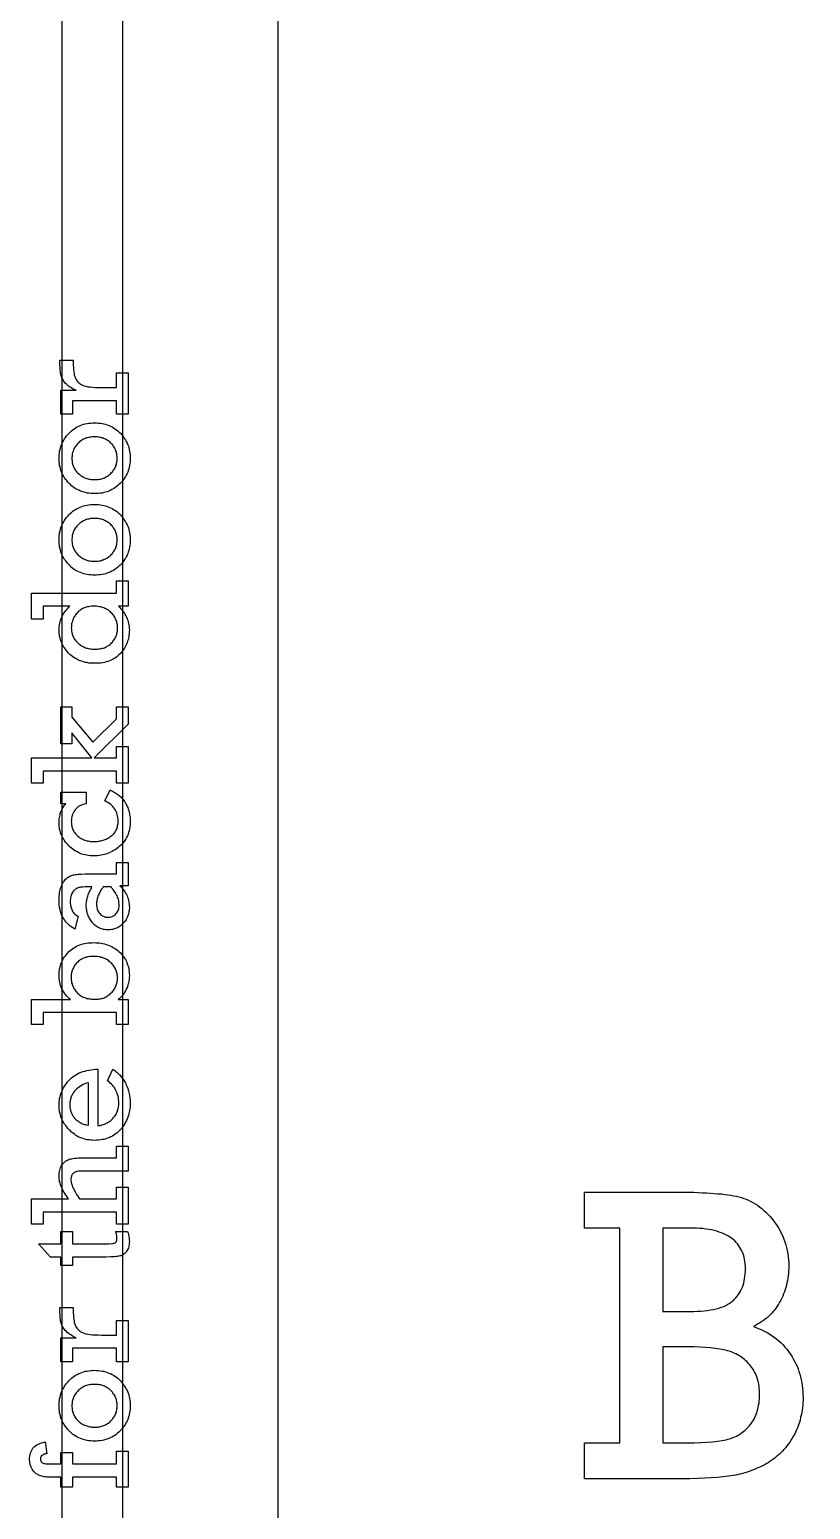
# Model space of a CAD drawing. Extents: x 1 to 138, y 1 to 97.
# Drawn here: x 81.81 to 87.87, y 61.52 to 73 of the extents above; entities that cross this region are included whole.
import ezdxf

# ---------------------------------------------------------------- set-up
doc = ezdxf.new("R2010")
doc.units = 0
doc.layers.add('_XREF_-_SIDE_-_01', color=1, linetype='CONTINUOUS')

msp = doc.modelspace()

# ---------------------------------------------------------------- linework, layer by layer
at = {"layer": '_XREF_-_SIDE_-_01'}
msp.add_lwpolyline([(82.532, 41.053), (82.532, 84.486), (82.059, 84.486), (82.059, 41.368)], dxfattribs=at)
for points in [[(83.735, 41.312), (107.519, 41.312), (107.519, 84.43), (83.735, 84.43)], [(82.483, 70.124), (82.143, 70.124), (82.143, 70.019), (82.052, 70.019), (82.052, 70.206), (82.17, 70.206), (82.158, 70.21), (82.148, 70.215), (82.138, 70.22), (82.128, 70.226), (82.119, 70.232), (82.11, 70.239), (82.101, 70.246), (82.094, 70.254), (82.086, 70.261), (82.08, 70.269), (82.074, 70.277), (82.069, 70.285), (82.064, 70.293), (82.06, 70.302), (82.057, 70.31), (82.054, 70.319), (82.051, 70.328), (82.05, 70.337), (82.048, 70.348), (82.046, 70.359), (82.045, 70.371), (82.045, 70.384), (82.044, 70.398), (82.044, 70.412), (82.044, 70.439), (82.148, 70.439), (82.148, 70.419), (82.148, 70.4), (82.149, 70.382), (82.15, 70.366), (82.151, 70.35), (82.154, 70.336), (82.156, 70.324), (82.16, 70.312), (82.163, 70.302), (82.168, 70.293), (82.173, 70.284), (82.179, 70.276), (82.185, 70.268), (82.193, 70.262), (82.201, 70.255), (82.21, 70.25), (82.22, 70.245), (82.226, 70.242), (82.231, 70.24), (82.245, 70.237), (82.26, 70.233), (82.278, 70.231), (82.297, 70.229), (82.319, 70.227), (82.342, 70.226), (82.368, 70.226), (82.483, 70.226), (82.483, 70.34), (82.574, 70.34), (82.574, 70.019), (82.483, 70.019)], [(82.313, 69.403), (82.298, 69.404), (82.284, 69.405), (82.269, 69.406), (82.255, 69.408), (82.242, 69.411), (82.229, 69.415), (82.216, 69.419), (82.203, 69.423), (82.191, 69.429), (82.179, 69.435), (82.168, 69.441), (82.156, 69.448), (82.145, 69.456), (82.135, 69.464), (82.125, 69.473), (82.115, 69.483), (82.106, 69.493), (82.097, 69.504), (82.089, 69.514), (82.081, 69.525), (82.074, 69.536), (82.068, 69.548), (82.062, 69.56), (82.057, 69.572), (82.052, 69.584), (82.048, 69.597), (82.045, 69.609), (82.042, 69.623), (82.04, 69.636), (82.039, 69.65), (82.038, 69.664), (82.038, 69.678), (82.038, 69.692), (82.039, 69.705), (82.04, 69.719), (82.042, 69.732), (82.045, 69.745), (82.048, 69.758), (82.052, 69.77), (82.057, 69.783), (82.062, 69.795), (82.067, 69.806), (82.074, 69.818), (82.081, 69.829), (82.088, 69.84), (82.096, 69.851), (82.105, 69.861), (82.114, 69.871), (82.124, 69.881), (82.134, 69.89), (82.144, 69.899), (82.155, 69.907), (82.166, 69.914), (82.178, 69.921), (82.19, 69.927), (82.202, 69.932), (82.214, 69.937), (82.227, 69.941), (82.241, 69.944), (82.255, 69.947), (82.269, 69.949), (82.283, 69.951), (82.298, 69.952), (82.313, 69.952), (82.328, 69.952), (82.343, 69.951), (82.358, 69.949), (82.372, 69.947), (82.385, 69.944), (82.399, 69.941), (82.412, 69.937), (82.424, 69.932), (82.437, 69.927), (82.449, 69.921), (82.46, 69.914), (82.471, 69.907), (82.482, 69.899), (82.493, 69.891), (82.503, 69.881), (82.513, 69.872), (82.522, 69.861), (82.531, 69.851), (82.539, 69.84), (82.546, 69.829), (82.553, 69.818), (82.559, 69.807), (82.565, 69.795), (82.57, 69.783), (82.575, 69.771), (82.578, 69.758), (82.582, 69.745), (82.584, 69.732), (82.586, 69.719), (82.588, 69.706), (82.589, 69.692), (82.589, 69.678), (82.589, 69.663), (82.588, 69.649), (82.586, 69.635), (82.584, 69.622), (82.582, 69.609), (82.578, 69.596), (82.574, 69.583), (82.57, 69.571), (82.565, 69.559), (82.559, 69.547), (82.552, 69.535), (82.545, 69.524), (82.538, 69.513), (82.53, 69.503), (82.521, 69.492), (82.512, 69.482), (82.502, 69.473), (82.491, 69.464), (82.481, 69.455), (82.47, 69.448), (82.459, 69.441), (82.447, 69.434), (82.435, 69.428), (82.423, 69.423), (82.411, 69.418), (82.398, 69.414), (82.384, 69.411), (82.371, 69.408), (82.357, 69.406), (82.343, 69.405), (82.328, 69.404)], [(82.313, 69.512), (82.322, 69.512), (82.332, 69.512), (82.341, 69.513), (82.35, 69.515), (82.358, 69.516), (82.367, 69.519), (82.375, 69.521), (82.383, 69.524), (82.391, 69.527), (82.399, 69.531), (82.406, 69.535), (82.413, 69.539), (82.42, 69.544), (82.427, 69.549), (82.433, 69.554), (82.439, 69.56), (82.445, 69.566), (82.451, 69.572), (82.456, 69.579), (82.461, 69.585), (82.466, 69.592), (82.47, 69.599), (82.473, 69.606), (82.477, 69.614), (82.479, 69.621), (82.482, 69.629), (82.484, 69.636), (82.486, 69.644), (82.487, 69.652), (82.488, 69.661), (82.489, 69.669), (82.489, 69.678), (82.489, 69.687), (82.488, 69.695), (82.487, 69.703), (82.486, 69.712), (82.484, 69.72), (82.482, 69.728), (82.479, 69.735), (82.476, 69.743), (82.473, 69.75), (82.469, 69.757), (82.465, 69.764), (82.461, 69.771), (82.456, 69.777), (82.451, 69.784), (82.445, 69.79), (82.439, 69.796), (82.433, 69.802), (82.426, 69.807), (82.419, 69.812), (82.412, 69.817), (82.405, 69.821), (82.398, 69.825), (82.39, 69.829), (82.382, 69.832), (82.374, 69.835), (82.366, 69.837), (82.358, 69.839), (82.349, 69.841), (82.34, 69.842), (82.331, 69.843), (82.322, 69.844), (82.313, 69.844), (82.303, 69.844), (82.294, 69.843), (82.285, 69.842), (82.276, 69.841), (82.268, 69.839), (82.259, 69.837), (82.251, 69.835), (82.243, 69.832), (82.235, 69.829), (82.228, 69.825), (82.22, 69.821), (82.213, 69.817), (82.206, 69.812), (82.199, 69.807), (82.193, 69.801), (82.186, 69.795), (82.18, 69.789), (82.175, 69.783), (82.17, 69.776), (82.165, 69.77), (82.16, 69.763), (82.156, 69.756), (82.153, 69.749), (82.149, 69.742), (82.146, 69.734), (82.144, 69.727), (82.142, 69.719), (82.14, 69.711), (82.139, 69.703), (82.138, 69.695), (82.137, 69.686), (82.137, 69.678), (82.137, 69.669), (82.138, 69.66), (82.139, 69.652), (82.14, 69.643), (82.142, 69.635), (82.144, 69.627), (82.147, 69.619), (82.149, 69.612), (82.153, 69.605), (82.157, 69.597), (82.161, 69.59), (82.165, 69.584), (82.17, 69.577), (82.176, 69.571), (82.181, 69.565), (82.188, 69.559), (82.194, 69.553), (82.201, 69.548), (82.207, 69.543), (82.214, 69.538), (82.222, 69.534), (82.229, 69.53), (82.236, 69.527), (82.244, 69.523), (82.252, 69.521), (82.26, 69.518), (82.269, 69.516), (82.277, 69.515), (82.286, 69.513), (82.295, 69.512), (82.304, 69.512)], [(82.313, 68.77), (82.298, 68.771), (82.284, 68.772), (82.269, 68.773), (82.255, 68.775), (82.242, 68.778), (82.229, 68.782), (82.216, 68.786), (82.203, 68.79), (82.191, 68.796), (82.179, 68.802), (82.168, 68.808), (82.156, 68.815), (82.145, 68.823), (82.135, 68.831), (82.125, 68.84), (82.115, 68.85), (82.106, 68.86), (82.097, 68.871), (82.089, 68.881), (82.081, 68.892), (82.074, 68.903), (82.068, 68.915), (82.062, 68.927), (82.057, 68.939), (82.052, 68.951), (82.048, 68.964), (82.045, 68.976), (82.042, 68.99), (82.04, 69.003), (82.039, 69.017), (82.038, 69.031), (82.038, 69.045), (82.038, 69.059), (82.039, 69.072), (82.04, 69.086), (82.042, 69.099), (82.045, 69.112), (82.048, 69.125), (82.052, 69.137), (82.057, 69.15), (82.062, 69.162), (82.067, 69.173), (82.074, 69.185), (82.081, 69.196), (82.088, 69.207), (82.096, 69.218), (82.105, 69.228), (82.114, 69.238), (82.124, 69.248), (82.134, 69.257), (82.144, 69.266), (82.155, 69.274), (82.166, 69.281), (82.178, 69.288), (82.19, 69.294), (82.202, 69.299), (82.214, 69.304), (82.227, 69.308), (82.241, 69.311), (82.255, 69.314), (82.269, 69.316), (82.283, 69.318), (82.298, 69.319), (82.313, 69.319), (82.328, 69.319), (82.343, 69.318), (82.358, 69.316), (82.372, 69.314), (82.385, 69.311), (82.399, 69.308), (82.412, 69.304), (82.424, 69.299), (82.437, 69.294), (82.449, 69.288), (82.46, 69.281), (82.471, 69.274), (82.482, 69.266), (82.493, 69.258), (82.503, 69.248), (82.513, 69.239), (82.522, 69.228), (82.531, 69.218), (82.539, 69.207), (82.546, 69.196), (82.553, 69.185), (82.559, 69.174), (82.565, 69.162), (82.57, 69.15), (82.575, 69.138), (82.578, 69.125), (82.582, 69.112), (82.584, 69.099), (82.586, 69.086), (82.588, 69.073), (82.589, 69.059), (82.589, 69.045), (82.589, 69.03), (82.588, 69.016), (82.586, 69.002), (82.584, 68.989), (82.582, 68.976), (82.578, 68.963), (82.574, 68.95), (82.57, 68.938), (82.565, 68.926), (82.559, 68.914), (82.552, 68.902), (82.545, 68.891), (82.538, 68.88), (82.53, 68.87), (82.521, 68.859), (82.512, 68.849), (82.502, 68.84), (82.491, 68.831), (82.481, 68.823), (82.47, 68.815), (82.459, 68.808), (82.447, 68.801), (82.435, 68.795), (82.423, 68.79), (82.411, 68.785), (82.398, 68.781), (82.384, 68.778), (82.371, 68.775), (82.357, 68.773), (82.343, 68.772), (82.328, 68.771)], [(82.313, 68.879), (82.322, 68.879), (82.332, 68.879), (82.341, 68.88), (82.35, 68.882), (82.358, 68.883), (82.367, 68.886), (82.375, 68.888), (82.383, 68.891), (82.391, 68.894), (82.399, 68.898), (82.406, 68.902), (82.413, 68.906), (82.42, 68.911), (82.427, 68.916), (82.433, 68.921), (82.439, 68.927), (82.445, 68.933), (82.451, 68.939), (82.456, 68.946), (82.461, 68.952), (82.466, 68.959), (82.47, 68.966), (82.473, 68.973), (82.477, 68.981), (82.479, 68.988), (82.482, 68.996), (82.484, 69.003), (82.486, 69.011), (82.487, 69.019), (82.488, 69.028), (82.489, 69.036), (82.489, 69.045), (82.489, 69.054), (82.488, 69.062), (82.487, 69.07), (82.486, 69.079), (82.484, 69.087), (82.482, 69.095), (82.479, 69.102), (82.476, 69.11), (82.473, 69.117), (82.469, 69.124), (82.465, 69.131), (82.461, 69.138), (82.456, 69.144), (82.451, 69.151), (82.445, 69.157), (82.439, 69.163), (82.433, 69.169), (82.426, 69.174), (82.419, 69.179), (82.412, 69.184), (82.405, 69.188), (82.398, 69.192), (82.39, 69.196), (82.382, 69.199), (82.374, 69.202), (82.366, 69.204), (82.358, 69.206), (82.349, 69.208), (82.34, 69.209), (82.331, 69.21), (82.322, 69.211), (82.313, 69.211), (82.303, 69.211), (82.294, 69.21), (82.285, 69.209), (82.276, 69.208), (82.268, 69.206), (82.259, 69.204), (82.251, 69.202), (82.243, 69.199), (82.235, 69.196), (82.228, 69.192), (82.22, 69.188), (82.213, 69.184), (82.206, 69.179), (82.199, 69.174), (82.193, 69.168), (82.186, 69.162), (82.18, 69.156), (82.175, 69.15), (82.17, 69.143), (82.165, 69.137), (82.16, 69.13), (82.156, 69.123), (82.153, 69.116), (82.149, 69.109), (82.146, 69.101), (82.144, 69.094), (82.142, 69.086), (82.14, 69.078), (82.139, 69.07), (82.138, 69.062), (82.137, 69.053), (82.137, 69.045), (82.137, 69.036), (82.138, 69.027), (82.139, 69.019), (82.14, 69.01), (82.142, 69.002), (82.144, 68.994), (82.147, 68.986), (82.149, 68.979), (82.153, 68.972), (82.157, 68.964), (82.161, 68.957), (82.165, 68.951), (82.17, 68.944), (82.176, 68.938), (82.181, 68.932), (82.188, 68.926), (82.194, 68.92), (82.201, 68.915), (82.207, 68.91), (82.214, 68.905), (82.222, 68.901), (82.229, 68.897), (82.236, 68.894), (82.244, 68.89), (82.252, 68.888), (82.26, 68.885), (82.269, 68.883), (82.277, 68.882), (82.286, 68.88), (82.295, 68.879), (82.304, 68.879)], [(82.483, 68.726), (82.574, 68.726), (82.574, 68.529), (82.498, 68.529), (82.508, 68.52), (82.517, 68.51), (82.526, 68.499), (82.535, 68.489), (82.542, 68.478), (82.549, 68.467), (82.556, 68.456), (82.561, 68.444), (82.566, 68.433), (82.571, 68.421), (82.574, 68.408), (82.577, 68.396), (82.58, 68.383), (82.581, 68.37), (82.582, 68.356), (82.583, 68.343), (82.582, 68.33), (82.582, 68.318), (82.58, 68.305), (82.578, 68.293), (82.576, 68.282), (82.573, 68.27), (82.569, 68.258), (82.565, 68.247), (82.561, 68.236), (82.556, 68.225), (82.55, 68.214), (82.544, 68.204), (82.537, 68.194), (82.529, 68.183), (82.522, 68.174), (82.513, 68.164), (82.504, 68.154), (82.495, 68.146), (82.485, 68.138), (82.475, 68.13), (82.464, 68.123), (82.453, 68.117), (82.441, 68.111), (82.429, 68.106), (82.416, 68.101), (82.403, 68.098), (82.39, 68.094), (82.376, 68.091), (82.361, 68.089), (82.346, 68.088), (82.331, 68.087), (82.315, 68.087), (82.299, 68.087), (82.284, 68.088), (82.269, 68.089), (82.254, 68.092), (82.24, 68.094), (82.226, 68.098), (82.213, 68.102), (82.2, 68.106), (82.188, 68.112), (82.175, 68.118), (82.164, 68.124), (82.153, 68.131), (82.142, 68.139), (82.131, 68.147), (82.122, 68.156), (82.112, 68.166), (82.103, 68.176), (82.095, 68.186), (82.087, 68.196), (82.079, 68.207), (82.073, 68.217), (82.067, 68.228), (82.061, 68.239), (82.056, 68.25), (82.052, 68.262), (82.048, 68.273), (82.045, 68.285), (82.042, 68.296), (82.04, 68.308), (82.039, 68.32), (82.038, 68.333), (82.038, 68.345), (82.038, 68.358), (82.039, 68.371), (82.041, 68.384), (82.043, 68.396), (82.046, 68.408), (82.049, 68.42), (82.054, 68.432), (82.059, 68.444), (82.064, 68.455), (82.07, 68.467), (82.077, 68.478), (82.085, 68.488), (82.093, 68.499), (82.102, 68.509), (82.112, 68.519), (82.122, 68.529), (81.915, 68.529), (81.915, 68.429), (81.824, 68.429), (81.824, 68.632), (82.483, 68.632)], [(82.313, 68.196), (82.323, 68.196), (82.334, 68.197), (82.344, 68.198), (82.353, 68.199), (82.363, 68.201), (82.372, 68.203), (82.38, 68.205), (82.389, 68.208), (82.397, 68.212), (82.405, 68.215), (82.412, 68.219), (82.42, 68.224), (82.426, 68.228), (82.433, 68.233), (82.439, 68.239), (82.445, 68.245), (82.451, 68.251), (82.456, 68.257), (82.461, 68.264), (82.465, 68.271), (82.47, 68.277), (82.473, 68.284), (82.477, 68.291), (82.48, 68.299), (82.483, 68.306), (82.485, 68.313), (82.487, 68.321), (82.489, 68.329), (82.49, 68.337), (82.491, 68.345), (82.491, 68.353), (82.492, 68.362), (82.491, 68.37), (82.491, 68.378), (82.49, 68.386), (82.489, 68.394), (82.487, 68.401), (82.485, 68.409), (82.482, 68.416), (82.479, 68.424), (82.476, 68.431), (82.473, 68.438), (82.469, 68.445), (82.464, 68.452), (82.459, 68.459), (82.454, 68.465), (82.449, 68.472), (82.443, 68.478), (82.437, 68.485), (82.43, 68.49), (82.423, 68.496), (82.416, 68.501), (82.409, 68.505), (82.401, 68.509), (82.393, 68.513), (82.385, 68.517), (82.376, 68.52), (82.367, 68.522), (82.358, 68.524), (82.349, 68.526), (82.339, 68.528), (82.329, 68.529), (82.318, 68.529), (82.308, 68.529), (82.297, 68.529), (82.287, 68.529), (82.277, 68.528), (82.267, 68.526), (82.258, 68.524), (82.249, 68.522), (82.24, 68.519), (82.232, 68.516), (82.224, 68.513), (82.216, 68.509), (82.208, 68.505), (82.201, 68.5), (82.195, 68.495), (82.188, 68.49), (82.182, 68.484), (82.177, 68.477), (82.171, 68.471), (82.166, 68.464), (82.162, 68.457), (82.157, 68.451), (82.153, 68.444), (82.15, 68.437), (82.146, 68.429), (82.144, 68.422), (82.141, 68.415), (82.139, 68.407), (82.137, 68.4), (82.135, 68.392), (82.134, 68.384), (82.133, 68.377), (82.133, 68.369), (82.132, 68.361), (82.133, 68.352), (82.133, 68.344), (82.134, 68.335), (82.136, 68.327), (82.138, 68.319), (82.14, 68.312), (82.142, 68.304), (82.145, 68.297), (82.149, 68.289), (82.153, 68.282), (82.157, 68.275), (82.162, 68.269), (82.167, 68.262), (82.172, 68.256), (82.178, 68.25), (82.185, 68.244), (82.191, 68.238), (82.198, 68.232), (82.205, 68.227), (82.212, 68.223), (82.219, 68.219), (82.227, 68.215), (82.235, 68.211), (82.243, 68.208), (82.251, 68.205), (82.259, 68.203), (82.267, 68.201), (82.276, 68.199), (82.285, 68.198), (82.294, 68.197), (82.303, 68.196)], [(82.483, 67.25), (81.915, 67.25), (81.915, 67.156), (81.824, 67.156), (81.824, 67.352), (82.293, 67.352), (82.137, 67.547), (82.137, 67.461), (82.052, 67.461), (82.052, 67.749), (82.137, 67.749), (82.137, 67.669), (82.3, 67.474), (82.483, 67.657), (82.483, 67.749), (82.574, 67.749), (82.574, 67.615), (82.311, 67.352), (82.483, 67.352), (82.483, 67.442), (82.574, 67.442), (82.574, 67.156), (82.483, 67.156)], [(82.052, 67.088), (82.249, 67.088), (82.249, 66.996), (82.236, 66.994), (82.223, 66.99), (82.217, 66.988), (82.211, 66.986), (82.205, 66.984), (82.199, 66.981), (82.194, 66.978), (82.189, 66.975), (82.184, 66.971), (82.179, 66.967), (82.175, 66.963), (82.171, 66.959), (82.167, 66.955), (82.163, 66.95), (82.156, 66.94), (82.149, 66.929), (82.144, 66.919), (82.14, 66.908), (82.137, 66.896), (82.134, 66.884), (82.133, 66.872), (82.132, 66.859), (82.133, 66.85), (82.133, 66.842), (82.134, 66.834), (82.136, 66.826), (82.137, 66.818), (82.139, 66.811), (82.142, 66.804), (82.145, 66.796), (82.148, 66.79), (82.152, 66.783), (82.156, 66.776), (82.16, 66.77), (82.165, 66.764), (82.17, 66.758), (82.175, 66.752), (82.181, 66.747), (82.188, 66.742), (82.194, 66.737), (82.201, 66.732), (82.208, 66.728), (82.215, 66.724), (82.222, 66.721), (82.23, 66.717), (82.238, 66.714), (82.246, 66.712), (82.254, 66.71), (82.263, 66.708), (82.272, 66.706), (82.281, 66.705), (82.29, 66.704), (82.3, 66.704), (82.309, 66.704), (82.319, 66.704), (82.328, 66.704), (82.336, 66.705), (82.345, 66.706), (82.354, 66.708), (82.362, 66.709), (82.371, 66.712), (82.379, 66.714), (82.387, 66.717), (82.395, 66.72), (82.403, 66.723), (82.41, 66.727), (82.418, 66.731), (82.425, 66.735), (82.432, 66.74), (82.44, 66.745), (82.446, 66.75), (82.453, 66.755), (82.459, 66.761), (82.464, 66.767), (82.469, 66.774), (82.474, 66.781), (82.478, 66.788), (82.482, 66.795), (82.485, 66.802), (82.488, 66.81), (82.49, 66.818), (82.492, 66.827), (82.494, 66.835), (82.495, 66.844), (82.496, 66.854), (82.496, 66.863), (82.495, 66.877), (82.494, 66.889), (82.492, 66.902), (82.489, 66.913), (82.486, 66.925), (82.481, 66.936), (82.476, 66.946), (82.47, 66.956), (82.463, 66.966), (82.456, 66.975), (82.447, 66.984), (82.438, 66.992), (82.428, 66.999), (82.417, 67.007), (82.406, 67.013), (82.393, 67.02), (82.433, 67.104), (82.443, 67.1), (82.452, 67.095), (82.461, 67.09), (82.47, 67.085), (82.478, 67.08), (82.486, 67.074), (82.494, 67.069), (82.502, 67.063), (82.509, 67.057), (82.516, 67.05), (82.522, 67.044), (82.528, 67.037), (82.534, 67.03), (82.54, 67.023), (82.545, 67.015), (82.55, 67.008), (82.555, 67), (82.559, 66.992), (82.563, 66.984), (82.567, 66.976), (82.571, 66.967), (82.574, 66.958), (82.577, 66.949), (82.579, 66.94), (82.582, 66.931), (82.584, 66.921), (82.585, 66.911), (82.587, 66.901), (82.588, 66.891), (82.589, 66.88), (82.589, 66.87), (82.589, 66.859), (82.589, 66.844), (82.588, 66.829), (82.586, 66.814), (82.584, 66.8), (82.581, 66.787), (82.577, 66.773), (82.573, 66.761), (82.568, 66.748), (82.562, 66.736), (82.556, 66.725), (82.549, 66.713), (82.542, 66.703), (82.533, 66.692), (82.524, 66.682), (82.515, 66.673), (82.505, 66.664), (82.494, 66.655), (82.483, 66.647), (82.472, 66.64), (82.461, 66.633), (82.449, 66.626), (82.437, 66.62), (82.425, 66.615), (82.413, 66.61), (82.401, 66.606), (82.389, 66.603), (82.376, 66.6), (82.363, 66.597), (82.35, 66.595), (82.337, 66.594), (82.323, 66.593), (82.309, 66.593), (82.295, 66.593), (82.28, 66.594), (82.267, 66.595), (82.253, 66.597), (82.24, 66.6), (82.227, 66.604), (82.214, 66.607), (82.202, 66.612), (82.19, 66.617), (82.178, 66.623), (82.166, 66.629), (82.155, 66.636), (82.145, 66.644), (82.134, 66.652), (82.124, 66.661), (82.114, 66.67), (82.105, 66.68), (82.096, 66.69), (82.088, 66.7), (82.081, 66.711), (82.074, 66.721), (82.068, 66.732), (82.062, 66.743), (82.057, 66.754), (82.052, 66.765), (82.048, 66.777), (82.045, 66.788), (82.042, 66.8), (82.04, 66.812), (82.039, 66.824), (82.038, 66.837), (82.038, 66.849), (82.038, 66.86), (82.038, 66.871), (82.039, 66.881), (82.041, 66.891), (82.043, 66.901), (82.045, 66.911), (82.047, 66.92), (82.05, 66.929), (82.054, 66.938), (82.058, 66.947), (82.062, 66.956), (82.066, 66.964), (82.071, 66.973), (82.077, 66.981), (82.083, 66.988), (82.089, 66.996), (82.052, 66.996)], [(82.483, 66.54), (82.574, 66.54), (82.574, 66.361), (82.51, 66.361), (82.519, 66.351), (82.527, 66.342), (82.535, 66.332), (82.542, 66.322), (82.549, 66.313), (82.554, 66.303), (82.56, 66.292), (82.565, 66.282), (82.569, 66.272), (82.573, 66.261), (82.576, 66.25), (82.578, 66.239), (82.58, 66.228), (82.582, 66.217), (82.582, 66.206), (82.583, 66.195), (82.583, 66.186), (82.582, 66.177), (82.581, 66.169), (82.58, 66.16), (82.578, 66.152), (82.576, 66.144), (82.574, 66.136), (82.571, 66.128), (82.568, 66.121), (82.565, 66.113), (82.561, 66.106), (82.557, 66.098), (82.552, 66.091), (82.547, 66.084), (82.542, 66.078), (82.536, 66.071), (82.53, 66.065), (82.524, 66.059), (82.518, 66.053), (82.512, 66.048), (82.505, 66.043), (82.498, 66.039), (82.491, 66.035), (82.483, 66.032), (82.476, 66.028), (82.468, 66.026), (82.46, 66.024), (82.452, 66.022), (82.444, 66.02), (82.435, 66.019), (82.427, 66.019), (82.418, 66.018), (82.409, 66.019), (82.4, 66.019), (82.391, 66.02), (82.383, 66.022), (82.375, 66.024), (82.367, 66.026), (82.359, 66.029), (82.351, 66.032), (82.344, 66.036), (82.336, 66.04), (82.329, 66.045), (82.322, 66.05), (82.316, 66.055), (82.309, 66.061), (82.303, 66.067), (82.297, 66.074), (82.291, 66.081), (82.286, 66.088), (82.281, 66.096), (82.276, 66.104), (82.272, 66.111), (82.268, 66.119), (82.264, 66.127), (82.261, 66.136), (82.258, 66.144), (82.256, 66.153), (82.254, 66.162), (82.252, 66.171), (82.251, 66.18), (82.25, 66.189), (82.249, 66.199), (82.249, 66.209), (82.249, 66.218), (82.25, 66.227), (82.251, 66.236), (82.252, 66.245), (82.253, 66.254), (82.255, 66.263), (82.257, 66.272), (82.26, 66.281), (82.263, 66.29), (82.266, 66.298), (82.27, 66.307), (82.274, 66.316), (82.278, 66.325), (82.283, 66.333), (82.288, 66.342), (82.293, 66.351), (82.241, 66.351), (82.223, 66.35), (82.206, 66.349), (82.199, 66.348), (82.192, 66.346), (82.186, 66.345), (82.18, 66.343), (82.175, 66.341), (82.169, 66.338), (82.164, 66.334), (82.159, 66.33), (82.155, 66.326), (82.15, 66.32), (82.145, 66.314), (82.141, 66.308), (82.137, 66.3), (82.134, 66.293), (82.131, 66.284), (82.128, 66.276), (82.126, 66.266), (82.125, 66.256), (82.124, 66.246), (82.124, 66.235), (82.124, 66.226), (82.125, 66.217), (82.126, 66.208), (82.128, 66.199), (82.13, 66.191), (82.133, 66.183), (82.136, 66.176), (82.139, 66.169), (82.143, 66.162), (82.148, 66.155), (82.153, 66.149), (82.158, 66.143), (82.164, 66.138), (82.171, 66.133), (82.178, 66.128), (82.185, 66.124), (82.159, 66.025), (82.145, 66.034), (82.131, 66.043), (82.118, 66.053), (82.106, 66.064), (82.101, 66.07), (82.095, 66.075), (82.09, 66.081), (82.085, 66.088), (82.081, 66.094), (82.076, 66.101), (82.068, 66.114), (82.061, 66.129), (82.055, 66.144), (82.049, 66.16), (82.045, 66.177), (82.042, 66.194), (82.039, 66.212), (82.038, 66.231), (82.038, 66.251), (82.038, 66.265), (82.039, 66.279), (82.04, 66.293), (82.042, 66.306), (82.044, 66.318), (82.047, 66.33), (82.05, 66.341), (82.053, 66.352), (82.058, 66.363), (82.062, 66.372), (82.067, 66.381), (82.072, 66.39), (82.077, 66.397), (82.083, 66.404), (82.088, 66.411), (82.094, 66.416), (82.101, 66.421), (82.107, 66.426), (82.114, 66.43), (82.121, 66.434), (82.127, 66.437), (82.134, 66.44), (82.141, 66.443), (82.149, 66.445), (82.156, 66.446), (82.165, 66.448), (82.175, 66.449), (82.186, 66.45), (82.212, 66.451), (82.241, 66.452), (82.483, 66.452)], [(82.38, 66.351), (82.374, 66.342), (82.368, 66.334), (82.362, 66.326), (82.357, 66.317), (82.353, 66.309), (82.348, 66.301), (82.345, 66.292), (82.341, 66.284), (82.338, 66.275), (82.335, 66.267), (82.333, 66.259), (82.331, 66.25), (82.33, 66.242), (82.329, 66.233), (82.328, 66.225), (82.328, 66.216), (82.329, 66.206), (82.33, 66.196), (82.332, 66.186), (82.334, 66.177), (82.338, 66.168), (82.342, 66.16), (82.347, 66.152), (82.353, 66.145), (82.359, 66.138), (82.366, 66.133), (82.374, 66.128), (82.381, 66.124), (82.39, 66.121), (82.398, 66.118), (82.408, 66.117), (82.417, 66.117), (82.426, 66.117), (82.435, 66.118), (82.443, 66.12), (82.451, 66.123), (82.458, 66.126), (82.465, 66.131), (82.472, 66.136), (82.479, 66.142), (82.484, 66.148), (82.489, 66.155), (82.494, 66.163), (82.497, 66.171), (82.5, 66.18), (82.502, 66.189), (82.503, 66.199), (82.503, 66.21), (82.503, 66.219), (82.502, 66.228), (82.501, 66.237), (82.5, 66.246), (82.497, 66.256), (82.495, 66.264), (82.491, 66.273), (82.488, 66.282), (82.484, 66.291), (82.479, 66.3), (82.474, 66.308), (82.468, 66.317), (82.462, 66.325), (82.456, 66.334), (82.448, 66.342), (82.441, 66.351)], [(82.574, 65.283), (82.483, 65.283), (82.483, 65.376), (81.915, 65.376), (81.915, 65.283), (81.824, 65.283), (81.824, 65.477), (82.126, 65.477), (82.115, 65.486), (82.105, 65.496), (82.096, 65.507), (82.087, 65.517), (82.079, 65.528), (82.072, 65.539), (82.066, 65.551), (82.06, 65.562), (82.055, 65.574), (82.05, 65.587), (82.046, 65.599), (82.043, 65.612), (82.041, 65.625), (82.039, 65.638), (82.038, 65.652), (82.038, 65.666), (82.038, 65.679), (82.039, 65.692), (82.04, 65.705), (82.042, 65.717), (82.045, 65.73), (82.048, 65.742), (82.052, 65.753), (82.056, 65.765), (82.061, 65.776), (82.067, 65.787), (82.073, 65.798), (82.079, 65.808), (82.087, 65.818), (82.094, 65.828), (82.103, 65.837), (82.112, 65.847), (82.121, 65.855), (82.131, 65.864), (82.141, 65.871), (82.152, 65.879), (82.163, 65.885), (82.174, 65.891), (82.186, 65.897), (82.198, 65.901), (82.21, 65.906), (82.223, 65.909), (82.236, 65.913), (82.249, 65.915), (82.263, 65.917), (82.278, 65.919), (82.292, 65.919), (82.307, 65.92), (82.322, 65.919), (82.336, 65.919), (82.35, 65.917), (82.363, 65.915), (82.376, 65.913), (82.389, 65.91), (82.402, 65.906), (82.414, 65.902), (82.427, 65.897), (82.438, 65.892), (82.45, 65.886), (82.461, 65.88), (82.472, 65.873), (82.483, 65.865), (82.493, 65.857), (82.503, 65.848), (82.513, 65.839), (82.522, 65.83), (82.53, 65.82), (82.538, 65.81), (82.545, 65.8), (82.552, 65.789), (82.558, 65.778), (82.563, 65.767), (82.567, 65.755), (82.572, 65.743), (82.575, 65.731), (82.578, 65.719), (82.58, 65.706), (82.581, 65.692), (82.582, 65.679), (82.583, 65.665), (82.582, 65.65), (82.581, 65.635), (82.579, 65.62), (82.576, 65.605), (82.572, 65.591), (82.568, 65.577), (82.562, 65.564), (82.556, 65.551), (82.549, 65.538), (82.542, 65.527), (82.535, 65.516), (82.527, 65.506), (82.52, 65.498), (82.512, 65.49), (82.504, 65.483), (82.496, 65.477), (82.574, 65.477)], [(82.314, 65.48), (82.324, 65.48), (82.334, 65.481), (82.344, 65.481), (82.353, 65.483), (82.362, 65.485), (82.371, 65.487), (82.379, 65.489), (82.387, 65.492), (82.395, 65.496), (82.403, 65.499), (82.41, 65.503), (82.417, 65.508), (82.424, 65.513), (82.431, 65.518), (82.437, 65.524), (82.443, 65.53), (82.449, 65.536), (82.455, 65.542), (82.46, 65.549), (82.464, 65.556), (82.468, 65.562), (82.472, 65.569), (82.476, 65.576), (82.479, 65.583), (82.482, 65.591), (82.484, 65.598), (82.486, 65.605), (82.488, 65.613), (82.489, 65.621), (82.49, 65.629), (82.491, 65.637), (82.491, 65.645), (82.491, 65.653), (82.49, 65.662), (82.489, 65.67), (82.488, 65.678), (82.486, 65.686), (82.484, 65.693), (82.481, 65.701), (82.478, 65.708), (82.475, 65.716), (82.471, 65.723), (82.467, 65.73), (82.463, 65.737), (82.458, 65.744), (82.452, 65.75), (82.446, 65.757), (82.44, 65.763), (82.434, 65.769), (82.427, 65.774), (82.42, 65.78), (82.413, 65.785), (82.405, 65.789), (82.397, 65.793), (82.389, 65.797), (82.381, 65.8), (82.372, 65.803), (82.364, 65.805), (82.354, 65.808), (82.345, 65.809), (82.335, 65.811), (82.325, 65.812), (82.315, 65.812), (82.304, 65.812), (82.294, 65.812), (82.284, 65.812), (82.275, 65.811), (82.266, 65.809), (82.257, 65.808), (82.248, 65.805), (82.239, 65.803), (82.231, 65.8), (82.223, 65.797), (82.216, 65.793), (82.209, 65.789), (82.202, 65.785), (82.195, 65.78), (82.188, 65.775), (82.182, 65.769), (82.176, 65.763), (82.171, 65.757), (82.166, 65.75), (82.161, 65.744), (82.156, 65.737), (82.152, 65.731), (82.149, 65.724), (82.145, 65.717), (82.142, 65.709), (82.14, 65.702), (82.137, 65.695), (82.135, 65.687), (82.134, 65.68), (82.132, 65.672), (82.132, 65.664), (82.131, 65.656), (82.131, 65.647), (82.131, 65.639), (82.132, 65.631), (82.133, 65.623), (82.134, 65.616), (82.135, 65.608), (82.138, 65.6), (82.14, 65.593), (82.143, 65.586), (82.146, 65.578), (82.149, 65.571), (82.153, 65.564), (82.157, 65.557), (82.162, 65.551), (82.167, 65.544), (82.172, 65.537), (82.178, 65.531), (82.184, 65.525), (82.19, 65.519), (82.197, 65.514), (82.204, 65.509), (82.212, 65.504), (82.219, 65.5), (82.227, 65.496), (82.236, 65.493), (82.244, 65.49), (82.253, 65.487), (82.263, 65.485), (82.272, 65.483), (82.282, 65.482), (82.293, 65.481), (82.303, 65.48)], [(82.339, 64.937), (82.339, 64.498), (82.348, 64.5), (82.357, 64.501), (82.365, 64.503), (82.373, 64.506), (82.381, 64.508), (82.389, 64.511), (82.397, 64.514), (82.404, 64.518), (82.412, 64.521), (82.419, 64.525), (82.425, 64.53), (82.432, 64.534), (82.438, 64.539), (82.444, 64.544), (82.45, 64.55), (82.456, 64.556), (82.461, 64.562), (82.466, 64.568), (82.471, 64.574), (82.476, 64.581), (82.48, 64.588), (82.483, 64.595), (82.487, 64.602), (82.49, 64.61), (82.492, 64.617), (82.494, 64.625), (82.496, 64.633), (82.498, 64.642), (82.499, 64.65), (82.5, 64.659), (82.501, 64.668), (82.501, 64.677), (82.5, 64.69), (82.499, 64.703), (82.498, 64.716), (82.495, 64.728), (82.492, 64.74), (82.489, 64.751), (82.484, 64.762), (82.479, 64.773), (82.473, 64.783), (82.467, 64.794), (82.46, 64.803), (82.452, 64.813), (82.444, 64.822), (82.435, 64.83), (82.425, 64.839), (82.414, 64.847), (82.454, 64.937), (82.463, 64.932), (82.471, 64.926), (82.479, 64.92), (82.486, 64.914), (82.494, 64.907), (82.501, 64.9), (82.508, 64.894), (82.514, 64.887), (82.52, 64.879), (82.526, 64.872), (82.532, 64.864), (82.537, 64.856), (82.542, 64.848), (82.547, 64.84), (82.552, 64.831), (82.556, 64.822), (82.564, 64.805), (82.571, 64.787), (82.576, 64.769), (82.581, 64.75), (82.585, 64.732), (82.587, 64.713), (82.589, 64.694), (82.589, 64.675), (82.589, 64.66), (82.588, 64.645), (82.587, 64.631), (82.585, 64.617), (82.582, 64.603), (82.579, 64.59), (82.575, 64.577), (82.571, 64.564), (82.566, 64.551), (82.56, 64.539), (82.554, 64.527), (82.547, 64.515), (82.54, 64.503), (82.532, 64.492), (82.524, 64.481), (82.514, 64.47), (82.505, 64.46), (82.495, 64.45), (82.485, 64.441), (82.474, 64.433), (82.463, 64.425), (82.451, 64.418), (82.439, 64.412), (82.427, 64.406), (82.414, 64.401), (82.401, 64.397), (82.387, 64.393), (82.373, 64.391), (82.359, 64.388), (82.344, 64.387), (82.329, 64.386), (82.313, 64.385), (82.298, 64.386), (82.284, 64.386), (82.27, 64.388), (82.256, 64.39), (82.242, 64.393), (82.229, 64.397), (82.216, 64.401), (82.204, 64.406), (82.191, 64.411), (82.179, 64.418), (82.168, 64.424), (82.157, 64.432), (82.146, 64.44), (82.135, 64.449), (82.125, 64.458), (82.115, 64.468), (82.106, 64.478), (82.097, 64.489), (82.089, 64.5), (82.081, 64.511), (82.074, 64.522), (82.068, 64.533), (82.062, 64.545), (82.057, 64.557), (82.052, 64.569), (82.049, 64.581), (82.045, 64.593), (82.042, 64.606), (82.04, 64.619), (82.039, 64.632), (82.038, 64.645), (82.038, 64.658), (82.038, 64.671), (82.039, 64.684), (82.04, 64.697), (82.042, 64.709), (82.045, 64.722), (82.048, 64.734), (82.052, 64.746), (82.057, 64.758), (82.062, 64.77), (82.067, 64.782), (82.073, 64.793), (82.08, 64.805), (82.088, 64.816), (82.096, 64.827), (82.104, 64.838), (82.113, 64.849), (82.123, 64.859), (82.133, 64.869), (82.144, 64.878), (82.156, 64.886), (82.168, 64.894), (82.181, 64.901), (82.194, 64.908), (82.208, 64.914), (82.222, 64.919), (82.237, 64.923), (82.253, 64.927), (82.269, 64.931), (82.285, 64.933), (82.303, 64.935), (82.321, 64.937)], [(82.265, 64.832), (82.251, 64.828), (82.238, 64.824), (82.225, 64.819), (82.212, 64.812), (82.2, 64.804), (82.188, 64.795), (82.176, 64.786), (82.165, 64.774), (82.16, 64.769), (82.155, 64.763), (82.15, 64.756), (82.146, 64.75), (82.142, 64.743), (82.138, 64.737), (82.135, 64.73), (82.132, 64.723), (82.129, 64.716), (82.127, 64.708), (82.125, 64.701), (82.123, 64.693), (82.122, 64.685), (82.121, 64.677), (82.121, 64.669), (82.121, 64.661), (82.121, 64.653), (82.121, 64.646), (82.122, 64.638), (82.123, 64.631), (82.125, 64.624), (82.126, 64.617), (82.128, 64.61), (82.131, 64.604), (82.133, 64.597), (82.136, 64.591), (82.14, 64.585), (82.143, 64.579), (82.147, 64.573), (82.151, 64.567), (82.156, 64.561), (82.161, 64.556), (82.166, 64.55), (82.171, 64.545), (82.177, 64.54), (82.182, 64.536), (82.188, 64.532), (82.194, 64.528), (82.2, 64.524), (82.207, 64.52), (82.213, 64.517), (82.22, 64.514), (82.227, 64.512), (82.234, 64.509), (82.242, 64.507), (82.249, 64.505), (82.265, 64.502)], [(82.483, 63.829), (81.915, 63.829), (81.915, 63.735), (81.824, 63.735), (81.824, 63.932), (82.112, 63.932), (82.103, 63.943), (82.095, 63.955), (82.087, 63.966), (82.079, 63.977), (82.073, 63.988), (82.067, 64), (82.061, 64.011), (82.056, 64.022), (82.052, 64.033), (82.048, 64.043), (82.045, 64.054), (82.042, 64.065), (82.04, 64.076), (82.039, 64.086), (82.038, 64.097), (82.038, 64.107), (82.038, 64.12), (82.039, 64.132), (82.041, 64.143), (82.043, 64.154), (82.046, 64.165), (82.05, 64.174), (82.054, 64.184), (82.059, 64.192), (82.065, 64.2), (82.071, 64.208), (82.077, 64.214), (82.084, 64.22), (82.091, 64.226), (82.099, 64.23), (82.107, 64.234), (82.116, 64.238), (82.125, 64.241), (82.136, 64.243), (82.147, 64.245), (82.16, 64.247), (82.173, 64.248), (82.187, 64.249), (82.203, 64.25), (82.219, 64.25), (82.483, 64.25), (82.483, 64.339), (82.574, 64.339), (82.574, 64.147), (82.255, 64.147), (82.228, 64.147), (82.205, 64.146), (82.188, 64.145), (82.176, 64.144), (82.171, 64.142), (82.166, 64.141), (82.162, 64.139), (82.157, 64.137), (82.153, 64.134), (82.15, 64.131), (82.146, 64.127), (82.143, 64.123), (82.14, 64.119), (82.137, 64.114), (82.135, 64.109), (82.133, 64.104), (82.132, 64.099), (82.131, 64.094), (82.13, 64.088), (82.13, 64.083), (82.13, 64.075), (82.131, 64.067), (82.132, 64.059), (82.134, 64.051), (82.136, 64.042), (82.139, 64.034), (82.143, 64.025), (82.147, 64.015), (82.151, 64.006), (82.156, 63.996), (82.162, 63.986), (82.168, 63.976), (82.174, 63.965), (82.181, 63.954), (82.197, 63.932), (82.483, 63.932), (82.483, 64.022), (82.574, 64.022), (82.574, 63.735), (82.483, 63.735)], [(86.387, 62.038), (86.387, 63.705), (86.114, 63.705), (86.114, 63.983), (86.854, 63.983), (86.928, 63.982), (86.963, 63.982), (86.997, 63.981), (87.03, 63.979), (87.061, 63.978), (87.092, 63.976), (87.121, 63.974), (87.149, 63.971), (87.176, 63.969), (87.202, 63.966), (87.226, 63.962), (87.249, 63.959), (87.271, 63.955), (87.292, 63.951), (87.312, 63.946), (87.331, 63.941), (87.35, 63.935), (87.368, 63.928), (87.386, 63.921), (87.404, 63.912), (87.421, 63.903), (87.439, 63.892), (87.456, 63.881), (87.472, 63.869), (87.489, 63.856), (87.505, 63.842), (87.521, 63.828), (87.536, 63.812), (87.552, 63.796), (87.567, 63.778), (87.581, 63.76), (87.595, 63.741), (87.609, 63.722), (87.621, 63.702), (87.632, 63.682), (87.643, 63.661), (87.652, 63.641), (87.661, 63.619), (87.669, 63.597), (87.676, 63.575), (87.682, 63.553), (87.687, 63.53), (87.691, 63.507), (87.694, 63.483), (87.696, 63.459), (87.698, 63.434), (87.698, 63.409), (87.698, 63.39), (87.697, 63.371), (87.696, 63.352), (87.694, 63.333), (87.691, 63.315), (87.688, 63.297), (87.685, 63.279), (87.681, 63.262), (87.676, 63.244), (87.671, 63.227), (87.665, 63.21), (87.659, 63.194), (87.652, 63.177), (87.645, 63.161), (87.637, 63.145), (87.628, 63.129), (87.619, 63.114), (87.61, 63.099), (87.6, 63.085), (87.59, 63.071), (87.579, 63.057), (87.567, 63.044), (87.555, 63.032), (87.543, 63.02), (87.53, 63.008), (87.516, 62.997), (87.502, 62.987), (87.488, 62.976), (87.473, 62.967), (87.457, 62.958), (87.441, 62.949), (87.425, 62.941), (87.447, 62.932), (87.47, 62.923), (87.491, 62.914), (87.512, 62.903), (87.532, 62.893), (87.552, 62.881), (87.571, 62.869), (87.589, 62.856), (87.606, 62.842), (87.623, 62.828), (87.639, 62.813), (87.655, 62.798), (87.669, 62.781), (87.684, 62.765), (87.697, 62.747), (87.71, 62.729), (87.722, 62.71), (87.733, 62.691), (87.744, 62.672), (87.754, 62.652), (87.763, 62.632), (87.771, 62.612), (87.778, 62.591), (87.785, 62.57), (87.791, 62.549), (87.796, 62.528), (87.8, 62.506), (87.804, 62.483), (87.806, 62.461), (87.808, 62.438), (87.809, 62.414), (87.81, 62.391), (87.81, 62.37), (87.809, 62.35), (87.807, 62.33), (87.805, 62.31), (87.803, 62.291), (87.799, 62.272), (87.796, 62.253), (87.791, 62.234), (87.786, 62.215), (87.781, 62.197), (87.775, 62.179), (87.768, 62.161), (87.761, 62.143), (87.753, 62.126), (87.745, 62.109), (87.736, 62.092), (87.726, 62.075), (87.716, 62.059), (87.706, 62.044), (87.695, 62.029), (87.684, 62.014), (87.673, 62), (87.661, 61.986), (87.649, 61.973), (87.636, 61.96), (87.624, 61.948), (87.61, 61.936), (87.597, 61.925), (87.583, 61.914), (87.568, 61.903), (87.553, 61.894), (87.538, 61.884), (87.523, 61.875), (87.507, 61.866), (87.491, 61.858), (87.475, 61.85), (87.459, 61.843), (87.443, 61.836), (87.426, 61.829), (87.409, 61.823), (87.392, 61.817), (87.375, 61.811), (87.358, 61.806), (87.34, 61.801), (87.323, 61.796), (87.305, 61.792), (87.287, 61.788), (87.269, 61.785), (87.25, 61.782), (87.231, 61.779), (87.21, 61.776), (87.189, 61.774), (87.144, 61.769), (87.096, 61.766), (87.044, 61.763), (86.99, 61.761), (86.931, 61.76), (86.87, 61.759), (86.114, 61.759), (86.114, 62.038)], [(82.143, 63.413), (82.052, 63.413), (82.052, 63.48), (81.972, 63.48), (81.878, 63.583), (82.052, 63.583), (82.052, 63.679), (82.143, 63.679), (82.143, 63.583), (82.397, 63.583), (82.424, 63.583), (82.446, 63.585), (82.455, 63.586), (82.462, 63.587), (82.468, 63.588), (82.472, 63.59), (82.475, 63.592), (82.478, 63.594), (82.481, 63.598), (82.483, 63.601), (82.484, 63.606), (82.485, 63.611), (82.486, 63.617), (82.486, 63.623), (82.486, 63.63), (82.486, 63.638), (82.485, 63.645), (82.483, 63.652), (82.482, 63.659), (82.48, 63.666), (82.478, 63.673), (82.475, 63.679), (82.569, 63.679), (82.572, 63.67), (82.575, 63.66), (82.577, 63.65), (82.579, 63.64), (82.581, 63.63), (82.582, 63.62), (82.582, 63.611), (82.583, 63.601), (82.582, 63.589), (82.581, 63.578), (82.58, 63.568), (82.578, 63.558), (82.575, 63.549), (82.571, 63.54), (82.567, 63.532), (82.562, 63.525), (82.557, 63.518), (82.551, 63.511), (82.545, 63.506), (82.539, 63.501), (82.532, 63.497), (82.525, 63.493), (82.518, 63.49), (82.51, 63.488), (82.501, 63.486), (82.491, 63.485), (82.48, 63.483), (82.467, 63.482), (82.453, 63.482), (82.438, 63.481), (82.402, 63.48), (82.143, 63.48)], [(86.723, 63.057), (86.932, 63.057), (86.962, 63.058), (86.99, 63.059), (87.017, 63.06), (87.043, 63.063), (87.068, 63.066), (87.092, 63.069), (87.114, 63.073), (87.136, 63.078), (87.156, 63.084), (87.175, 63.09), (87.194, 63.097), (87.211, 63.105), (87.226, 63.113), (87.241, 63.122), (87.255, 63.131), (87.261, 63.136), (87.267, 63.141), (87.279, 63.152), (87.289, 63.164), (87.299, 63.176), (87.309, 63.188), (87.317, 63.201), (87.325, 63.215), (87.332, 63.23), (87.339, 63.245), (87.344, 63.261), (87.349, 63.277), (87.353, 63.294), (87.356, 63.312), (87.359, 63.33), (87.361, 63.349), (87.362, 63.368), (87.362, 63.388), (87.362, 63.408), (87.361, 63.427), (87.358, 63.445), (87.356, 63.462), (87.352, 63.479), (87.347, 63.496), (87.342, 63.512), (87.335, 63.527), (87.328, 63.541), (87.32, 63.555), (87.311, 63.568), (87.302, 63.581), (87.291, 63.593), (87.28, 63.605), (87.268, 63.615), (87.255, 63.626), (87.241, 63.635), (87.226, 63.644), (87.211, 63.653), (87.194, 63.66), (87.177, 63.667), (87.159, 63.674), (87.14, 63.68), (87.12, 63.685), (87.1, 63.69), (87.078, 63.694), (87.056, 63.697), (87.033, 63.7), (87.009, 63.702), (86.984, 63.704), (86.959, 63.704), (86.932, 63.705), (86.723, 63.705)], [(82.483, 62.772), (82.143, 62.772), (82.143, 62.667), (82.052, 62.667), (82.052, 62.854), (82.17, 62.854), (82.158, 62.858), (82.148, 62.863), (82.138, 62.869), (82.128, 62.875), (82.119, 62.881), (82.11, 62.887), (82.101, 62.894), (82.094, 62.902), (82.086, 62.91), (82.08, 62.918), (82.074, 62.925), (82.069, 62.934), (82.064, 62.942), (82.06, 62.95), (82.057, 62.958), (82.054, 62.967), (82.051, 62.976), (82.05, 62.986), (82.048, 62.996), (82.046, 63.007), (82.045, 63.019), (82.045, 63.032), (82.044, 63.046), (82.044, 63.06), (82.044, 63.087), (82.148, 63.087), (82.148, 63.067), (82.148, 63.048), (82.149, 63.03), (82.15, 63.014), (82.151, 62.999), (82.154, 62.985), (82.156, 62.972), (82.16, 62.96), (82.163, 62.95), (82.168, 62.941), (82.173, 62.932), (82.179, 62.924), (82.185, 62.917), (82.193, 62.91), (82.201, 62.904), (82.21, 62.898), (82.22, 62.893), (82.226, 62.891), (82.231, 62.889), (82.245, 62.885), (82.26, 62.882), (82.278, 62.879), (82.297, 62.877), (82.319, 62.876), (82.342, 62.875), (82.368, 62.874), (82.483, 62.874), (82.483, 62.988), (82.574, 62.988), (82.574, 62.667), (82.483, 62.667)], [(86.723, 62.038), (86.849, 62.038), (86.909, 62.038), (86.965, 62.039), (87.016, 62.041), (87.064, 62.044), (87.107, 62.047), (87.127, 62.049), (87.146, 62.051), (87.164, 62.054), (87.181, 62.057), (87.197, 62.059), (87.212, 62.062), (87.226, 62.066), (87.24, 62.07), (87.254, 62.074), (87.267, 62.079), (87.28, 62.084), (87.292, 62.09), (87.305, 62.097), (87.317, 62.104), (87.328, 62.111), (87.339, 62.12), (87.35, 62.128), (87.361, 62.137), (87.371, 62.147), (87.381, 62.157), (87.391, 62.168), (87.4, 62.179), (87.409, 62.191), (87.417, 62.203), (87.425, 62.215), (87.432, 62.228), (87.438, 62.242), (87.444, 62.255), (87.45, 62.269), (87.454, 62.284), (87.459, 62.299), (87.462, 62.314), (87.465, 62.33), (87.468, 62.346), (87.47, 62.363), (87.471, 62.38), (87.472, 62.397), (87.473, 62.415), (87.472, 62.431), (87.471, 62.447), (87.47, 62.462), (87.468, 62.478), (87.466, 62.493), (87.463, 62.507), (87.459, 62.521), (87.455, 62.535), (87.451, 62.549), (87.445, 62.562), (87.44, 62.575), (87.433, 62.588), (87.427, 62.6), (87.419, 62.612), (87.411, 62.623), (87.403, 62.635), (87.394, 62.645), (87.385, 62.656), (87.376, 62.666), (87.366, 62.675), (87.356, 62.684), (87.345, 62.693), (87.335, 62.701), (87.324, 62.709), (87.312, 62.716), (87.301, 62.722), (87.289, 62.729), (87.276, 62.734), (87.264, 62.74), (87.251, 62.745), (87.238, 62.749), (87.224, 62.753), (87.21, 62.756), (87.195, 62.76), (87.18, 62.763), (87.164, 62.766), (87.147, 62.768), (87.129, 62.771), (87.111, 62.773), (87.092, 62.775), (87.052, 62.778), (87.009, 62.781), (86.963, 62.782), (86.915, 62.782), (86.723, 62.782)], [(82.313, 62.052), (82.298, 62.052), (82.284, 62.053), (82.269, 62.054), (82.255, 62.057), (82.242, 62.059), (82.229, 62.063), (82.216, 62.067), (82.203, 62.072), (82.191, 62.077), (82.179, 62.083), (82.168, 62.089), (82.156, 62.097), (82.145, 62.104), (82.135, 62.113), (82.125, 62.122), (82.115, 62.131), (82.106, 62.142), (82.097, 62.152), (82.089, 62.163), (82.081, 62.174), (82.074, 62.185), (82.068, 62.196), (82.062, 62.208), (82.057, 62.22), (82.052, 62.232), (82.048, 62.245), (82.045, 62.258), (82.042, 62.271), (82.04, 62.284), (82.039, 62.298), (82.038, 62.312), (82.038, 62.326), (82.038, 62.34), (82.039, 62.354), (82.04, 62.367), (82.042, 62.38), (82.045, 62.393), (82.048, 62.406), (82.052, 62.419), (82.057, 62.431), (82.062, 62.443), (82.067, 62.455), (82.074, 62.466), (82.081, 62.477), (82.088, 62.488), (82.096, 62.499), (82.105, 62.509), (82.114, 62.52), (82.124, 62.529), (82.134, 62.539), (82.144, 62.547), (82.155, 62.555), (82.166, 62.562), (82.178, 62.569), (82.19, 62.575), (82.202, 62.58), (82.214, 62.585), (82.227, 62.589), (82.241, 62.593), (82.255, 62.595), (82.269, 62.598), (82.283, 62.599), (82.298, 62.6), (82.313, 62.601), (82.328, 62.6), (82.343, 62.599), (82.358, 62.598), (82.372, 62.595), (82.385, 62.593), (82.399, 62.589), (82.412, 62.585), (82.424, 62.58), (82.437, 62.575), (82.449, 62.569), (82.46, 62.562), (82.471, 62.555), (82.482, 62.547), (82.493, 62.539), (82.503, 62.53), (82.513, 62.52), (82.522, 62.51), (82.531, 62.499), (82.539, 62.489), (82.546, 62.478), (82.553, 62.466), (82.559, 62.455), (82.565, 62.443), (82.57, 62.431), (82.575, 62.419), (82.578, 62.406), (82.582, 62.394), (82.584, 62.381), (82.586, 62.367), (82.588, 62.354), (82.589, 62.34), (82.589, 62.326), (82.589, 62.312), (82.588, 62.298), (82.586, 62.284), (82.584, 62.27), (82.582, 62.257), (82.578, 62.244), (82.574, 62.231), (82.57, 62.219), (82.565, 62.207), (82.559, 62.195), (82.552, 62.184), (82.545, 62.172), (82.538, 62.162), (82.53, 62.151), (82.521, 62.141), (82.512, 62.131), (82.502, 62.121), (82.491, 62.112), (82.481, 62.104), (82.47, 62.096), (82.459, 62.089), (82.447, 62.082), (82.435, 62.077), (82.423, 62.071), (82.411, 62.067), (82.398, 62.063), (82.384, 62.059), (82.371, 62.057), (82.357, 62.054), (82.343, 62.053), (82.328, 62.052)], [(82.313, 62.16), (82.322, 62.16), (82.332, 62.161), (82.341, 62.162), (82.35, 62.163), (82.358, 62.165), (82.367, 62.167), (82.375, 62.169), (82.383, 62.172), (82.391, 62.175), (82.399, 62.179), (82.406, 62.183), (82.413, 62.187), (82.42, 62.192), (82.427, 62.197), (82.433, 62.202), (82.439, 62.208), (82.445, 62.214), (82.451, 62.221), (82.456, 62.227), (82.461, 62.234), (82.466, 62.24), (82.47, 62.247), (82.473, 62.255), (82.477, 62.262), (82.479, 62.269), (82.482, 62.277), (82.484, 62.285), (82.486, 62.293), (82.487, 62.301), (82.488, 62.309), (82.489, 62.317), (82.489, 62.326), (82.489, 62.335), (82.488, 62.343), (82.487, 62.352), (82.486, 62.36), (82.484, 62.368), (82.482, 62.376), (82.479, 62.383), (82.476, 62.391), (82.473, 62.398), (82.469, 62.405), (82.465, 62.412), (82.461, 62.419), (82.456, 62.426), (82.451, 62.432), (82.445, 62.438), (82.439, 62.444), (82.433, 62.45), (82.426, 62.456), (82.419, 62.461), (82.412, 62.465), (82.405, 62.47), (82.398, 62.473), (82.39, 62.477), (82.382, 62.48), (82.374, 62.483), (82.366, 62.485), (82.358, 62.487), (82.349, 62.489), (82.34, 62.49), (82.331, 62.491), (82.322, 62.492), (82.313, 62.492), (82.303, 62.492), (82.294, 62.491), (82.285, 62.49), (82.276, 62.489), (82.268, 62.487), (82.259, 62.485), (82.251, 62.483), (82.243, 62.48), (82.235, 62.477), (82.228, 62.473), (82.22, 62.469), (82.213, 62.465), (82.206, 62.46), (82.199, 62.455), (82.193, 62.449), (82.186, 62.444), (82.18, 62.437), (82.175, 62.431), (82.17, 62.425), (82.165, 62.418), (82.16, 62.411), (82.156, 62.404), (82.153, 62.397), (82.149, 62.39), (82.146, 62.383), (82.144, 62.375), (82.142, 62.367), (82.14, 62.359), (82.139, 62.351), (82.138, 62.343), (82.137, 62.335), (82.137, 62.326), (82.137, 62.317), (82.138, 62.308), (82.139, 62.3), (82.14, 62.292), (82.142, 62.283), (82.144, 62.275), (82.147, 62.268), (82.149, 62.26), (82.153, 62.253), (82.157, 62.246), (82.161, 62.239), (82.165, 62.232), (82.17, 62.225), (82.176, 62.219), (82.181, 62.213), (82.188, 62.207), (82.194, 62.201), (82.201, 62.196), (82.207, 62.191), (82.214, 62.186), (82.222, 62.182), (82.229, 62.178), (82.236, 62.175), (82.244, 62.172), (82.252, 62.169), (82.26, 62.167), (82.269, 62.165), (82.277, 62.163), (82.286, 62.162), (82.295, 62.161), (82.304, 62.16)], [(82.483, 61.771), (82.143, 61.771), (82.143, 61.695), (82.052, 61.695), (82.052, 61.771), (81.977, 61.771), (81.965, 61.771), (81.954, 61.772), (81.943, 61.773), (81.933, 61.774), (81.923, 61.775), (81.914, 61.777), (81.905, 61.779), (81.896, 61.781), (81.888, 61.784), (81.881, 61.787), (81.874, 61.79), (81.867, 61.794), (81.861, 61.798), (81.855, 61.802), (81.85, 61.807), (81.845, 61.812), (81.837, 61.822), (81.829, 61.833), (81.826, 61.838), (81.823, 61.844), (81.82, 61.85), (81.818, 61.856), (81.816, 61.862), (81.814, 61.868), (81.813, 61.874), (81.811, 61.881), (81.81, 61.894), (81.809, 61.907), (81.809, 61.922), (81.811, 61.935), (81.813, 61.948), (81.816, 61.96), (81.821, 61.972), (81.826, 61.982), (81.829, 61.987), (81.832, 61.992), (81.835, 61.996), (81.839, 62.001), (81.843, 62.005), (81.847, 62.009), (81.856, 62.016), (81.866, 62.023), (81.877, 62.029), (81.888, 62.034), (81.901, 62.038), (81.915, 62.042), (81.929, 62.045), (81.943, 61.953), (81.931, 61.952), (81.926, 61.95), (81.921, 61.949), (81.917, 61.947), (81.913, 61.945), (81.909, 61.943), (81.906, 61.941), (81.903, 61.938), (81.9, 61.936), (81.898, 61.933), (81.896, 61.929), (81.895, 61.926), (81.894, 61.922), (81.893, 61.918), (81.893, 61.914), (81.893, 61.909), (81.894, 61.903), (81.895, 61.899), (81.897, 61.895), (81.899, 61.891), (81.902, 61.888), (81.905, 61.885), (81.909, 61.882), (81.913, 61.88), (81.919, 61.879), (81.926, 61.877), (81.934, 61.876), (81.943, 61.875), (81.953, 61.874), (81.977, 61.874), (82.052, 61.874), (82.052, 61.963), (82.143, 61.963), (82.143, 61.874), (82.483, 61.874), (82.483, 61.973), (82.574, 61.973), (82.574, 61.695), (82.483, 61.695)]]:
    msp.add_lwpolyline(points, close=True, dxfattribs=at)

doc.saveas('drawing.dxf')
